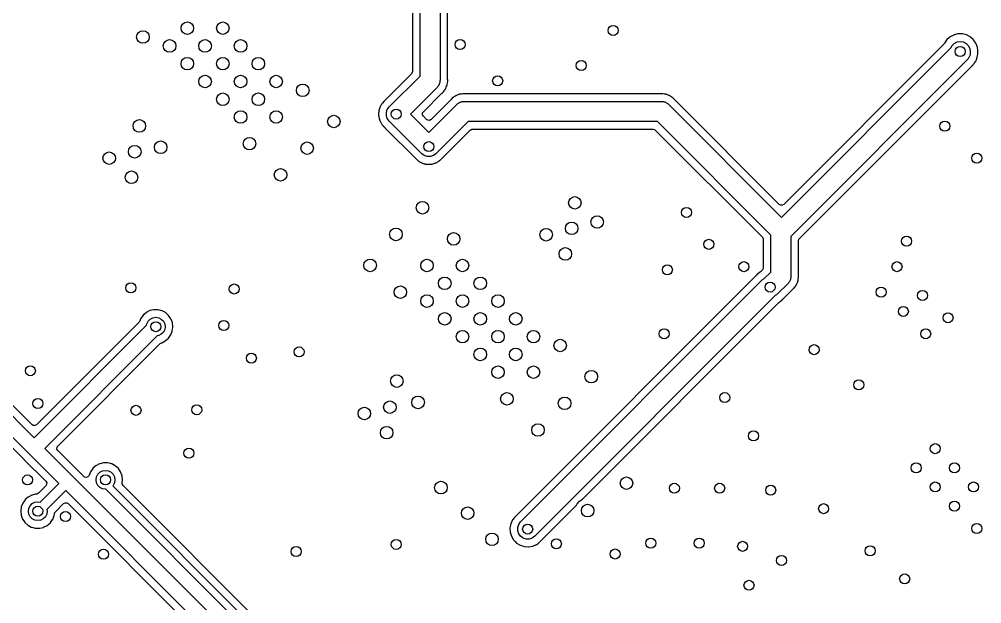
# Model space of a CAD drawing. Extents: x 4.14 to 8.56, y -5.31 to -1.77.
# Drawn here: x 5.459 to 6.968, y -4.113 to -3.198 of the extents above; entities that cross this region are included whole.
import ezdxf

# ---------------------------------------------------------------- set-up
doc = ezdxf.new("R2010")
doc.units = 0
doc.header["$MEASUREMENT"] = 0
doc.layers.add('BLACK', color=7, linetype='CONTINUOUS')

msp = doc.modelspace()

# ---------------------------------------------------------------- linework, layer by layer
at = {"layer": 'BLACK', "linetype": 'CONTINUOUS'}
for p, q in [((6.11875, -3.04394), (6.11875, -3.293)), ((6.13058, -3.29204), (6.13058, -3.04507)), ((6.07542, -3.05742), (6.07542, -3.27952)), ((6.08725, -3.28648), (6.08725, -3.05047)), ((6.91838, -3.22502), (6.91335, -3.22941)), ((6.92385, -3.2222), (6.91838, -3.22502)), ((6.92405, -3.2221), (6.92385, -3.2222)), ((6.92432, -3.22196), (6.92405, -3.2221)), ((6.92405, -3.2221), (6.92405, -3.2221)), ((6.92487, -3.22183), (6.92432, -3.22196)), ((6.93052, -3.22047), (6.92487, -3.22183)), ((6.93081, -3.2204), (6.93052, -3.22047)), ((6.93052, -3.22047), (6.93052, -3.22047)), ((6.93414, -3.22042), (6.93081, -3.2204)), ((6.93718, -3.22044), (6.93414, -3.22042)), ((6.93748, -3.22044), (6.93718, -3.22044)), ((6.93718, -3.22044), (6.93718, -3.22044)), ((6.94396, -3.22206), (6.93748, -3.22044)), ((6.94986, -3.22519), (6.94396, -3.22206)), ((6.95008, -3.22539), (6.94986, -3.22519)), ((6.95437, -3.22921), (6.95008, -3.22539)), ((6.95008, -3.22539), (6.95008, -3.22539)), ((6.654, -3.50773), (6.91947, -3.24226)), ((6.90839, -3.23661), (6.65751, -3.48749)), ((6.90919, -3.23538), (6.90839, -3.23661)), ((6.90927, -3.23541), (6.90919, -3.23538)), ((6.90941, -3.23515), (6.90927, -3.23541)), ((6.90952, -3.23487), (6.90941, -3.23515)), ((6.91335, -3.22941), (6.90952, -3.23487)), ((6.91947, -3.24226), (6.92126, -3.23874)), ((6.92126, -3.23874), (6.92474, -3.23526)), ((6.92474, -3.23526), (6.92913, -3.23302)), ((6.92913, -3.23302), (6.934, -3.23225)), ((6.934, -3.23225), (6.93887, -3.23302)), ((6.93887, -3.23302), (6.94326, -3.23526)), ((6.94326, -3.23526), (6.94674, -3.23874)), ((6.94674, -3.23874), (6.94898, -3.24313)), ((6.94898, -3.24313), (6.94975, -3.248)), ((6.95484, -3.22963), (6.95437, -3.22921)), ((6.95862, -3.23513), (6.95484, -3.22963)), ((6.96098, -3.24137), (6.95862, -3.23513)), ((6.96158, -3.24633), (6.96098, -3.24137)), ((6.94674, -3.25926), (6.94586, -3.26013)), ((6.9473, -3.25815), (6.94674, -3.25926)), ((6.94803, -3.25715), (6.9473, -3.25815)), ((6.94841, -3.25597), (6.94803, -3.25715)), ((6.94898, -3.25487), (6.94841, -3.25597)), ((6.94917, -3.25364), (6.94898, -3.25487)), ((6.94955, -3.25246), (6.94917, -3.25364)), ((6.94975, -3.25), (6.94955, -3.25122)), ((6.94955, -3.25122), (6.94955, -3.25246)), ((6.94975, -3.248), (6.94975, -3.25)), ((6.95949, -3.26057), (6.96039, -3.25858)), ((6.96039, -3.25858), (6.96051, -3.25831)), ((6.96051, -3.25831), (6.96056, -3.25801)), ((6.96056, -3.25801), (6.9606, -3.25788)), ((6.9606, -3.25788), (6.96077, -3.25732)), ((6.96077, -3.25732), (6.9608, -3.25719)), ((6.9608, -3.25719), (6.96091, -3.25691)), ((6.96091, -3.25691), (6.96123, -3.25444)), ((6.96123, -3.25444), (6.96127, -3.25419)), ((6.96127, -3.25419), (6.96167, -3.25204)), ((6.96158, -3.24904), (6.96158, -3.24633)), ((6.96159, -3.24933), (6.96158, -3.24904)), ((6.96173, -3.25174), (6.96159, -3.24933)), ((6.96167, -3.25204), (6.96173, -3.25174)), ((6.94514, -3.26114), (6.66875, -3.53752)), ((6.68203, -3.54097), (6.9527, -3.2703)), ((6.94586, -3.26013), (6.94514, -3.26114)), ((6.9527, -3.2703), (6.95295, -3.27007)), ((6.95295, -3.27007), (6.95442, -3.26879)), ((6.95442, -3.26879), (6.95465, -3.26859)), ((6.95465, -3.26859), (6.95607, -3.26656)), ((6.95607, -3.26656), (6.95623, -3.26635)), ((6.95623, -3.26635), (6.95758, -3.26463)), ((6.95758, -3.26463), (6.95776, -3.26439)), ((6.95758, -3.26463), (6.95758, -3.26463)), ((6.95776, -3.26439), (6.95789, -3.26412)), ((6.95789, -3.26412), (6.95796, -3.264)), ((6.95796, -3.264), (6.95825, -3.26349)), ((6.95825, -3.26349), (6.95831, -3.26337)), ((6.95831, -3.26337), (6.95848, -3.26313)), ((6.95848, -3.26313), (6.95939, -3.26081)), ((6.95939, -3.26081), (6.95949, -3.26057)), ((6.07397, -3.28303), (6.03075, -3.32625)), ((6.03886, -3.33486), (6.08725, -3.28648)), ((6.07463, -3.2822), (6.07397, -3.28303)), ((6.07542, -3.27952), (6.07463, -3.2822)), ((6.11414, -3.30414), (6.07227, -3.346)), ((6.11486, -3.30313), (6.11414, -3.30414)), ((6.11574, -3.30226), (6.11486, -3.30313)), ((6.1163, -3.30115), (6.11574, -3.30226)), ((6.11703, -3.30015), (6.1163, -3.30115)), ((6.11741, -3.29897), (6.11703, -3.30015)), ((6.11798, -3.29787), (6.11741, -3.29897)), ((6.11817, -3.29664), (6.11798, -3.29787)), ((6.11855, -3.29546), (6.11817, -3.29664)), ((6.11875, -3.293), (6.11855, -3.29422)), ((6.11855, -3.29422), (6.11855, -3.29546)), ((6.12759, -3.30585), (6.12839, -3.30381)), ((6.12839, -3.30381), (6.12849, -3.30357)), ((6.12849, -3.30357), (6.12939, -3.30158)), ((6.12939, -3.30158), (6.12951, -3.30131)), ((6.12939, -3.30158), (6.12939, -3.30158)), ((6.12951, -3.30131), (6.12956, -3.30101)), ((6.12956, -3.30101), (6.1296, -3.30089)), ((6.1296, -3.30089), (6.12977, -3.30032)), ((6.12977, -3.30032), (6.1298, -3.30019)), ((6.1298, -3.30019), (6.12991, -3.29991)), ((6.12991, -3.29991), (6.13023, -3.29744)), ((6.13023, -3.29744), (6.13027, -3.29719)), ((6.13027, -3.29719), (6.13067, -3.29504)), ((6.13059, -3.29233), (6.13058, -3.29204)), ((6.13073, -3.29474), (6.13059, -3.29233)), ((6.13067, -3.29504), (6.13073, -3.29474)), ((6.09251, -3.34249), (6.1217, -3.3133)), ((6.1217, -3.3133), (6.12195, -3.31307)), ((6.12195, -3.31307), (6.12342, -3.31179)), ((6.12342, -3.31179), (6.12365, -3.31159)), ((6.12365, -3.31159), (6.12382, -3.31134)), ((6.12382, -3.31134), (6.12507, -3.30956)), ((6.12382, -3.31134), (6.12382, -3.31134)), ((6.12507, -3.30956), (6.12523, -3.30935)), ((6.12523, -3.30935), (6.12658, -3.30763)), ((6.12658, -3.30763), (6.12676, -3.30739)), ((6.12676, -3.30739), (6.12689, -3.30712)), ((6.12689, -3.30712), (6.12696, -3.307)), ((6.12696, -3.307), (6.12725, -3.30649)), ((6.12725, -3.30649), (6.12731, -3.30637)), ((6.12731, -3.30637), (6.12748, -3.30613)), ((6.12748, -3.30613), (6.12759, -3.30585)), ((6.12759, -3.30585), (6.12759, -3.30585)), ((6.13989, -3.3196), (6.13968, -3.31975)), ((6.14162, -3.31827), (6.13989, -3.3196)), ((6.14186, -3.31809), (6.14162, -3.31827)), ((6.14162, -3.31827), (6.14162, -3.31827)), ((6.14213, -3.31797), (6.14186, -3.31809)), ((6.14225, -3.3179), (6.14213, -3.31797)), ((6.14276, -3.31761), (6.14225, -3.3179)), ((6.14288, -3.31755), (6.14276, -3.31761)), ((6.14313, -3.31738), (6.14288, -3.31755)), ((6.14528, -3.31657), (6.14313, -3.31738)), ((6.14545, -3.3165), (6.14528, -3.31657)), ((6.14569, -3.3164), (6.14545, -3.3165)), ((6.1477, -3.31552), (6.14569, -3.3164)), ((6.14797, -3.3154), (6.1477, -3.31552)), ((6.1477, -3.31552), (6.1477, -3.31552)), ((6.14827, -3.31535), (6.14797, -3.3154)), ((6.14839, -3.31531), (6.14827, -3.31535)), ((6.14896, -3.31516), (6.14839, -3.31531)), ((6.14909, -3.31513), (6.14896, -3.31516)), ((6.14937, -3.31502), (6.14909, -3.31513)), ((6.15025, -3.31491), (6.14937, -3.31502)), ((6.15184, -3.31472), (6.15025, -3.31491)), ((6.1521, -3.31468), (6.15184, -3.31472)), ((6.15425, -3.31431), (6.1521, -3.31468)), ((6.15455, -3.31426), (6.15425, -3.31431)), ((6.15425, -3.31431), (6.15425, -3.31431)), ((6.15679, -3.31441), (6.15455, -3.31426)), ((6.15713, -3.31442), (6.15679, -3.31441)), ((6.46504, -3.31442), (6.15713, -3.31442)), ((6.46533, -3.31441), (6.46504, -3.31442)), ((6.46745, -3.31429), (6.46533, -3.31441)), ((6.46774, -3.31427), (6.46745, -3.31429)), ((6.46745, -3.31429), (6.46745, -3.31429)), ((6.46804, -3.31433), (6.46774, -3.31427)), ((6.47019, -3.31473), (6.46804, -3.31433)), ((6.47044, -3.31477), (6.47019, -3.31473)), ((6.47115, -3.31486), (6.47044, -3.31477)), ((6.47291, -3.31509), (6.47115, -3.31486)), ((6.47319, -3.3152), (6.47291, -3.31509)), ((6.47332, -3.31523), (6.47319, -3.3152)), ((6.47388, -3.3154), (6.47332, -3.31523)), ((6.47401, -3.31544), (6.47388, -3.3154)), ((6.47431, -3.31549), (6.47401, -3.31544)), ((6.47633, -3.3164), (6.47431, -3.31549)), ((6.47657, -3.31651), (6.47633, -3.3164)), ((6.47681, -3.31661), (6.47657, -3.31651)), ((6.47913, -3.31752), (6.47681, -3.31661)), ((6.47937, -3.31769), (6.47913, -3.31752)), ((6.47949, -3.31775), (6.47937, -3.31769)), ((6.48, -3.31804), (6.47949, -3.31775)), ((6.48012, -3.31811), (6.48, -3.31804)), ((6.48039, -3.31824), (6.48012, -3.31811)), ((6.48063, -3.31842), (6.48039, -3.31824)), ((6.48235, -3.31977), (6.48063, -3.31842)), ((6.48063, -3.31842), (6.48063, -3.31842)), ((6.02474, -3.33444), (6.0243, -3.33583)), ((6.02541, -3.33333), (6.02474, -3.33444)), ((6.02571, -3.33278), (6.02541, -3.33333)), ((6.02624, -3.33161), (6.02571, -3.33278)), ((6.02642, -3.33137), (6.02624, -3.33161)), ((6.02714, -3.33046), (6.02642, -3.33137)), ((6.02642, -3.33137), (6.02642, -3.33137)), ((6.02746, -3.32999), (6.02714, -3.33046)), ((6.02807, -3.329), (6.02746, -3.32999)), ((6.02823, -3.32874), (6.02807, -3.329)), ((6.02807, -3.329), (6.02807, -3.329)), ((6.03073, -3.32627), (6.02823, -3.32874)), ((6.03075, -3.32625), (6.03073, -3.32627)), ((6.101, -3.37473), (6.14486, -3.33086)), ((6.13582, -3.32318), (6.10451, -3.35449)), ((6.13602, -3.32297), (6.13582, -3.32318)), ((6.13763, -3.32116), (6.13602, -3.32297)), ((6.13968, -3.31975), (6.13763, -3.32116)), ((6.14486, -3.33086), (6.14587, -3.33014)), ((6.14587, -3.33014), (6.14674, -3.32926)), ((6.14674, -3.32926), (6.14785, -3.3287)), ((6.14785, -3.3287), (6.14885, -3.32797)), ((6.14885, -3.32797), (6.15003, -3.32759)), ((6.15003, -3.32759), (6.15113, -3.32702)), ((6.15113, -3.32702), (6.15236, -3.32683)), ((6.15236, -3.32683), (6.15354, -3.32645)), ((6.15354, -3.32645), (6.15478, -3.32645)), ((6.15478, -3.32645), (6.156, -3.32625)), ((6.156, -3.32625), (6.466, -3.32625)), ((6.466, -3.32625), (6.46722, -3.32645)), ((6.46722, -3.32645), (6.46846, -3.32645)), ((6.46846, -3.32645), (6.46964, -3.32683)), ((6.46964, -3.32683), (6.47087, -3.32702)), ((6.47087, -3.32702), (6.47197, -3.32759)), ((6.47197, -3.32759), (6.47315, -3.32797)), ((6.47315, -3.32797), (6.47415, -3.3287)), ((6.47415, -3.3287), (6.47526, -3.32926)), ((6.47526, -3.32926), (6.47613, -3.33014)), ((6.47613, -3.33014), (6.47714, -3.33086)), ((6.47714, -3.33086), (6.654, -3.50773)), ((6.48256, -3.31993), (6.48235, -3.31977)), ((6.48459, -3.32135), (6.48256, -3.31993)), ((6.48479, -3.32158), (6.48459, -3.32135)), ((6.48607, -3.32305), (6.48479, -3.32158)), ((6.4863, -3.3233), (6.48607, -3.32305)), ((6.65049, -3.48749), (6.4863, -3.3233)), ((6.02228, -3.34705), (6.02226, -3.34745)), ((6.02226, -3.34745), (6.02231, -3.34775)), ((6.02254, -3.34282), (6.02227, -3.34426)), ((6.02227, -3.34426), (6.02229, -3.34455)), ((6.02234, -3.34617), (6.02228, -3.34705)), ((6.02229, -3.34455), (6.02235, -3.34554)), ((6.02231, -3.34775), (6.02231, -3.34775)), ((6.02231, -3.34775), (6.02251, -3.34889)), ((6.02235, -3.34554), (6.02234, -3.34617)), ((6.02251, -3.34889), (6.02257, -3.34946)), ((6.02261, -3.34225), (6.02254, -3.34282)), ((6.02257, -3.34946), (6.02266, -3.35092)), ((6.02269, -3.34109), (6.02261, -3.34225)), ((6.02271, -3.34079), (6.02269, -3.34109)), ((6.02269, -3.34109), (6.02269, -3.34109)), ((6.0231, -3.33957), (6.02271, -3.34079)), ((6.02325, -3.33896), (6.0231, -3.33957)), ((6.02344, -3.33799), (6.02325, -3.33896)), ((6.02349, -3.33769), (6.02344, -3.33799)), ((6.02409, -3.33636), (6.02349, -3.33769)), ((6.0243, -3.33583), (6.02409, -3.33636)), ((6.03445, -3.34354), (6.03597, -3.33885)), ((6.03445, -3.34846), (6.03445, -3.34354)), ((6.03597, -3.35315), (6.03445, -3.34846)), ((6.03597, -3.33885), (6.03886, -3.33486)), ((6.07227, -3.346), (6.101, -3.37473)), ((6.09117, -3.34705), (6.09137, -3.34427)), ((6.09251, -3.34951), (6.09117, -3.34705)), ((6.09137, -3.34427), (6.09251, -3.34249)), ((6.09749, -3.35449), (6.09251, -3.34951)), ((6.02266, -3.35092), (6.02304, -3.35215)), ((6.02304, -3.35215), (6.02318, -3.35276)), ((6.02318, -3.35276), (6.0234, -3.35403)), ((6.0234, -3.35403), (6.02399, -3.35537)), ((6.02399, -3.35537), (6.02419, -3.3559)), ((6.02419, -3.3559), (6.02462, -3.3573)), ((6.02462, -3.3573), (6.02477, -3.35756)), ((6.02477, -3.35756), (6.02528, -3.35841)), ((6.02528, -3.35841), (6.02557, -3.35896)), ((6.02557, -3.35896), (6.02609, -3.36014)), ((6.02609, -3.36014), (6.02627, -3.36038)), ((6.02627, -3.36038), (6.02627, -3.36038)), ((6.02627, -3.36038), (6.02698, -3.3613)), ((6.02698, -3.3613), (6.0273, -3.36177)), ((6.0273, -3.36177), (6.02805, -3.36303)), ((6.02805, -3.36303), (6.02826, -3.36324)), ((6.02826, -3.36324), (6.02826, -3.36324)), ((6.02826, -3.36324), (6.02874, -3.36373)), ((6.02874, -3.36373), (6.02915, -3.36414)), ((6.02915, -3.36414), (6.02918, -3.36418)), ((6.02918, -3.36418), (6.02921, -3.36422)), ((6.02921, -3.36422), (6.03025, -3.36525)), ((6.03886, -3.35714), (6.03597, -3.35315)), ((6.08986, -3.40814), (6.03886, -3.35714)), ((6.09927, -3.35563), (6.09749, -3.35449)), ((6.10205, -3.35583), (6.09927, -3.35563)), ((6.10451, -3.35449), (6.10205, -3.35583)), ((6.16252, -3.35775), (6.11214, -3.40814)), ((6.45948, -3.35775), (6.16252, -3.35775)), ((6.63725, -3.53552), (6.45948, -3.35775)), ((6.03025, -3.36525), (6.03027, -3.36527)), ((6.03027, -3.36527), (6.03274, -3.36777)), ((6.03274, -3.36777), (6.0328, -3.3678)), ((6.0328, -3.3678), (6.03285, -3.36785)), ((6.03285, -3.36785), (6.08125, -3.41625)), ((6.12285, -3.41415), (6.16597, -3.37103)), ((6.16597, -3.37103), (6.16842, -3.36969)), ((6.16842, -3.36969), (6.16948, -3.36958)), ((6.16948, -3.36958), (6.45252, -3.36958)), ((6.45252, -3.36958), (6.4552, -3.37037)), ((6.4552, -3.37037), (6.45603, -3.37103)), ((6.45603, -3.37103), (6.62397, -3.53897)), ((6.09385, -3.41103), (6.08986, -3.40814)), ((6.11214, -3.40814), (6.10815, -3.41103)), ((6.08125, -3.41625), (6.08127, -3.41627)), ((6.08127, -3.41627), (6.08374, -3.41877)), ((6.08374, -3.41877), (6.084, -3.41893)), ((6.084, -3.41893), (6.08499, -3.41954)), ((6.08499, -3.41954), (6.08546, -3.41986)), ((6.08546, -3.41986), (6.08637, -3.42058)), ((6.08637, -3.42058), (6.08637, -3.42058)), ((6.08637, -3.42058), (6.08661, -3.42076)), ((6.08661, -3.42076), (6.08778, -3.42129)), ((6.08778, -3.42129), (6.08833, -3.42159)), ((6.08833, -3.42159), (6.08944, -3.42226)), ((6.08944, -3.42226), (6.09083, -3.4227)), ((6.09083, -3.4227), (6.09136, -3.42291)), ((6.09136, -3.42291), (6.09242, -3.42339)), ((6.09242, -3.42339), (6.09242, -3.42339)), ((6.09242, -3.42339), (6.09269, -3.42351)), ((6.09269, -3.42351), (6.09343, -3.42365)), ((6.09343, -3.42365), (6.09396, -3.42375)), ((6.09854, -3.41255), (6.09385, -3.41103)), ((6.09396, -3.42375), (6.09457, -3.4239)), ((6.09457, -3.4239), (6.09551, -3.4242)), ((6.09551, -3.4242), (6.09551, -3.4242)), ((6.09551, -3.4242), (6.09579, -3.42429)), ((6.09579, -3.42429), (6.09609, -3.42431)), ((6.09609, -3.42431), (6.09609, -3.42431)), ((6.09609, -3.42431), (6.09725, -3.42439)), ((6.09725, -3.42439), (6.09782, -3.42446)), ((6.09782, -3.42446), (6.09896, -3.42467)), ((6.10346, -3.41255), (6.09854, -3.41255)), ((6.09896, -3.42467), (6.09896, -3.42467)), ((6.09896, -3.42467), (6.09926, -3.42473)), ((6.09926, -3.42473), (6.09955, -3.42471)), ((6.09955, -3.42471), (6.09996, -3.42469)), ((6.09996, -3.42469), (6.10054, -3.42465)), ((6.10054, -3.42465), (6.10117, -3.42466)), ((6.10117, -3.42466), (6.10216, -3.42472)), ((6.10216, -3.42472), (6.10216, -3.42472)), ((6.10216, -3.42472), (6.10245, -3.42474)), ((6.10245, -3.42474), (6.10275, -3.42469)), ((6.10275, -3.42469), (6.10389, -3.42449)), ((6.10275, -3.42469), (6.10275, -3.42469)), ((6.10815, -3.41103), (6.10346, -3.41255)), ((6.10389, -3.42449), (6.10446, -3.42443)), ((6.10446, -3.42443), (6.10562, -3.42436)), ((6.10562, -3.42436), (6.10592, -3.42434)), ((6.10562, -3.42436), (6.10562, -3.42436)), ((6.10592, -3.42434), (6.10715, -3.42396)), ((6.10715, -3.42396), (6.10776, -3.42382)), ((6.10776, -3.42382), (6.10903, -3.4236)), ((6.10903, -3.4236), (6.11037, -3.42301)), ((6.11037, -3.42301), (6.1109, -3.42281)), ((6.1109, -3.42281), (6.11201, -3.42247)), ((6.11201, -3.42247), (6.1123, -3.42238)), ((6.11201, -3.42247), (6.11201, -3.42247)), ((6.1123, -3.42238), (6.11341, -3.42172)), ((6.11341, -3.42172), (6.11396, -3.42143)), ((6.11396, -3.42143), (6.11514, -3.42091)), ((6.11514, -3.42091), (6.11538, -3.42073)), ((6.11538, -3.42073), (6.1163, -3.42002)), ((6.11538, -3.42073), (6.11538, -3.42073)), ((6.1163, -3.42002), (6.11677, -3.4197)), ((6.11677, -3.4197), (6.11803, -3.41895)), ((6.11803, -3.41895), (6.11824, -3.41874)), ((6.11824, -3.41874), (6.11873, -3.41826)), ((6.11824, -3.41874), (6.11824, -3.41874)), ((6.11873, -3.41826), (6.11914, -3.41785)), ((6.11914, -3.41785), (6.11918, -3.41782)), ((6.11918, -3.41782), (6.11922, -3.41779)), ((6.11922, -3.41779), (6.12025, -3.41675)), ((6.12025, -3.41675), (6.12027, -3.41673)), ((6.12027, -3.41673), (6.12265, -3.41438)), ((6.12265, -3.41438), (6.12277, -3.41426)), ((6.12265, -3.41438), (6.12265, -3.41438)), ((6.12277, -3.41426), (6.1228, -3.4142)), ((6.1228, -3.4142), (6.12285, -3.41415)), ((6.65227, -3.48863), (6.65049, -3.48749)), ((6.65505, -3.48883), (6.65227, -3.48863)), ((6.65751, -3.48749), (6.65505, -3.48883)), ((6.62397, -3.53897), (6.62531, -3.54142)), ((6.62531, -3.54142), (6.62542, -3.54248)), ((6.62542, -3.54248), (6.62542, -3.58652)), ((6.63725, -3.59348), (6.63725, -3.53552)), ((6.66875, -3.53752), (6.66875, -3.6)), ((6.68058, -3.54448), (6.68137, -3.5418)), ((6.68058, -3.59904), (6.68058, -3.54448)), ((6.68137, -3.5418), (6.68192, -3.54111)), ((6.68192, -3.54111), (6.68203, -3.54097)), ((6.62397, -3.59003), (6.62131, -3.59269)), ((6.62463, -3.5892), (6.62397, -3.59003)), ((6.62542, -3.58652), (6.62463, -3.5892)), ((6.61482, -3.59818), (6.23532, -3.97768)), ((6.24486, -3.98486), (6.62386, -3.60586)), ((6.61502, -3.59797), (6.61482, -3.59818)), ((6.61643, -3.59638), (6.61502, -3.59797)), ((6.61663, -3.59616), (6.61643, -3.59638)), ((6.61868, -3.59475), (6.61663, -3.59616)), ((6.61889, -3.5946), (6.61868, -3.59475)), ((6.62082, -3.59311), (6.61889, -3.5946)), ((6.62131, -3.59269), (6.62082, -3.59311)), ((6.62386, -3.60586), (6.62487, -3.60514)), ((6.62487, -3.60514), (6.62574, -3.60426)), ((6.62574, -3.60426), (6.62685, -3.6037)), ((6.62685, -3.6037), (6.62752, -3.60321)), ((6.62752, -3.60321), (6.63725, -3.59348)), ((6.66741, -3.60597), (6.66703, -3.60715)), ((6.66798, -3.60487), (6.66741, -3.60597)), ((6.66817, -3.60364), (6.66798, -3.60487)), ((6.66855, -3.60246), (6.66817, -3.60364)), ((6.66875, -3.6), (6.66855, -3.60122)), ((6.66855, -3.60122), (6.66855, -3.60246)), ((6.67991, -3.60691), (6.68023, -3.60444)), ((6.68023, -3.60444), (6.68027, -3.60419)), ((6.68027, -3.60419), (6.68066, -3.60209)), ((6.68059, -3.59933), (6.68058, -3.59904)), ((6.6807, -3.60136), (6.68059, -3.59933)), ((6.68066, -3.60209), (6.68073, -3.60174)), ((6.68073, -3.60174), (6.6807, -3.60136)), ((5.24635, -3.61665), (5.4825, -3.8528)), ((5.47899, -3.83256), (5.25604, -3.60961)), ((6.66414, -3.61114), (6.64714, -3.62814)), ((6.65618, -3.63582), (6.6717, -3.6203)), ((6.66486, -3.61013), (6.66414, -3.61114)), ((6.66574, -3.60926), (6.66486, -3.61013)), ((6.6663, -3.60815), (6.66574, -3.60926)), ((6.66703, -3.60715), (6.6663, -3.60815)), ((6.6717, -3.6203), (6.67195, -3.62007)), ((6.67195, -3.62007), (6.67342, -3.61879)), ((6.67342, -3.61879), (6.67365, -3.61859)), ((6.67365, -3.61859), (6.67382, -3.61834)), ((6.67382, -3.61834), (6.67507, -3.61656)), ((6.67382, -3.61834), (6.67382, -3.61834)), ((6.67507, -3.61656), (6.67523, -3.61635)), ((6.67523, -3.61635), (6.67658, -3.61463)), ((6.67658, -3.61463), (6.67676, -3.61439)), ((6.67658, -3.61463), (6.67658, -3.61463)), ((6.67676, -3.61439), (6.67689, -3.61412)), ((6.67689, -3.61412), (6.67696, -3.614)), ((6.67696, -3.614), (6.67725, -3.61349)), ((6.67725, -3.61349), (6.67731, -3.61337)), ((6.67731, -3.61337), (6.67748, -3.61313)), ((6.67748, -3.61313), (6.67839, -3.61081)), ((6.67839, -3.61081), (6.67849, -3.61057)), ((6.67849, -3.61057), (6.67939, -3.60858)), ((6.67939, -3.60858), (6.67951, -3.60831)), ((6.67939, -3.60858), (6.67939, -3.60858)), ((6.67951, -3.60831), (6.67956, -3.60801)), ((6.67956, -3.60801), (6.6796, -3.60788)), ((6.6796, -3.60788), (6.67977, -3.60732)), ((6.67977, -3.60732), (6.6798, -3.60719)), ((6.6798, -3.60719), (6.67991, -3.60691)), ((6.64348, -3.63079), (6.26714, -4.00714)), ((6.64415, -3.6303), (6.64348, -3.63079)), ((6.64526, -3.62974), (6.64415, -3.6303)), ((6.64613, -3.62886), (6.64526, -3.62974)), ((6.64714, -3.62814), (6.64613, -3.62886)), ((6.65437, -3.63784), (6.65598, -3.63603)), ((6.65598, -3.63603), (6.65618, -3.63582)), ((5.22966, -3.65009), (5.46517, -3.88561)), ((5.52093, -3.92463), (5.23311, -3.63681)), ((6.34198, -3.94903), (6.64969, -3.64131)), ((6.64969, -3.64131), (6.65018, -3.64089)), ((6.65018, -3.64089), (6.65211, -3.6394)), ((6.65211, -3.6394), (6.65232, -3.63925)), ((6.65232, -3.63925), (6.65413, -3.63801)), ((6.65413, -3.63801), (6.65437, -3.63784)), ((6.65413, -3.63801), (6.65413, -3.63801)), ((5.64928, -3.66662), (5.64796, -3.67002)), ((5.64939, -3.66634), (5.64928, -3.66662)), ((5.65309, -3.66107), (5.64939, -3.66634)), ((5.65332, -3.66088), (5.65309, -3.66107)), ((5.65772, -3.65704), (5.65332, -3.66088)), ((5.65332, -3.66088), (5.65332, -3.66088)), ((5.65794, -3.65684), (5.65772, -3.65704)), ((5.65772, -3.65704), (5.65772, -3.65704)), ((5.66366, -3.65389), (5.65794, -3.65684)), ((5.66395, -3.65382), (5.66366, -3.65389)), ((5.66963, -3.65246), (5.66395, -3.65382)), ((5.66395, -3.65382), (5.66395, -3.65382)), ((5.66432, -3.66706), (5.66844, -3.66496)), ((5.66844, -3.66496), (5.673, -3.66424)), ((5.66992, -3.65239), (5.66963, -3.65246)), ((5.66963, -3.65246), (5.66963, -3.65246)), ((5.67338, -3.65241), (5.66992, -3.65239)), ((5.673, -3.66424), (5.67756, -3.66496)), ((5.67606, -3.65242), (5.67338, -3.65241)), ((5.67636, -3.65242), (5.67606, -3.65242)), ((5.67606, -3.65242), (5.67606, -3.65242)), ((5.67665, -3.65249), (5.67636, -3.65242)), ((5.68059, -3.65348), (5.67665, -3.65249)), ((5.67665, -3.65249), (5.67665, -3.65249)), ((5.67756, -3.66496), (5.68168, -3.66706)), ((5.6826, -3.65399), (5.68059, -3.65348)), ((5.68286, -3.65413), (5.6826, -3.65399)), ((5.68803, -3.65686), (5.68286, -3.65413)), ((5.68286, -3.65413), (5.68286, -3.65413)), ((5.68829, -3.657), (5.68803, -3.65686)), ((5.6931, -3.66128), (5.68829, -3.657)), ((5.69674, -3.66659), (5.6931, -3.66128)), ((5.69902, -3.67261), (5.69674, -3.66659)), ((5.4825, -3.8528), (5.6586, -3.6767)), ((5.64684, -3.67172), (5.48601, -3.83256)), ((5.64796, -3.67002), (5.64684, -3.67172)), ((5.6586, -3.6767), (5.65896, -3.67444)), ((5.65896, -3.67444), (5.66106, -3.67032)), ((5.66106, -3.67032), (5.66432, -3.66706)), ((5.68168, -3.66706), (5.68494, -3.67032)), ((5.68494, -3.67032), (5.68704, -3.67444)), ((5.68704, -3.67444), (5.68776, -3.679)), ((5.68776, -3.679), (5.68704, -3.68356)), ((5.69888, -3.68593), (5.69978, -3.67956)), ((5.69979, -3.679), (5.69902, -3.67261)), ((5.69978, -3.67956), (5.69979, -3.679)), ((5.6753, -3.6934), (5.4992, -3.8695)), ((5.67756, -3.69304), (5.6753, -3.6934)), ((5.68168, -3.69094), (5.67756, -3.69304)), ((5.68494, -3.68768), (5.68168, -3.69094)), ((5.68704, -3.68356), (5.68494, -3.68768)), ((5.69272, -3.69713), (5.69412, -3.69519)), ((5.69412, -3.69519), (5.6963, -3.69215)), ((5.6963, -3.69215), (5.69648, -3.69191)), ((5.6963, -3.69215), (5.6963, -3.69215)), ((5.69648, -3.69191), (5.69888, -3.68593)), ((5.51944, -3.86599), (5.68003, -3.70541)), ((5.68003, -3.70541), (5.68183, -3.70426)), ((5.68183, -3.70426), (5.68207, -3.70421)), ((5.68207, -3.70421), (5.68234, -3.70407)), ((5.68234, -3.70407), (5.68492, -3.70277)), ((5.68234, -3.70407), (5.68234, -3.70407)), ((5.68492, -3.70277), (5.68783, -3.70131)), ((5.68783, -3.70131), (5.69103, -3.69857)), ((5.69103, -3.69857), (5.69249, -3.69733)), ((5.69249, -3.69733), (5.69272, -3.69713)), ((5.69249, -3.69733), (5.69249, -3.69733)), ((5.48077, -3.8337), (5.47899, -3.83256)), ((5.48601, -3.83256), (5.48355, -3.8339)), ((5.48355, -3.8339), (5.48077, -3.8337)), ((5.4992, -3.8695), (5.8823, -4.2526)), ((5.5181, -3.87055), (5.5183, -3.86777)), ((5.51944, -3.87301), (5.5181, -3.87055)), ((5.5183, -3.86777), (5.51944, -3.86599)), ((5.56018, -3.91374), (5.51944, -3.87301)), ((5.46517, -3.88561), (5.46546, -3.88593)), ((5.46546, -3.88593), (5.46554, -3.88601)), ((5.46554, -3.88601), (5.46573, -3.88627)), ((5.46573, -3.88627), (5.46599, -3.88646)), ((5.46599, -3.88646), (5.46607, -3.88654)), ((5.46607, -3.88654), (5.46639, -3.88683)), ((5.46639, -3.88683), (5.50069, -3.92112)), ((5.59083, -3.8923), (5.58515, -3.89366)), ((5.59112, -3.89223), (5.59083, -3.8923)), ((5.59083, -3.8923), (5.59083, -3.8923)), ((5.59458, -3.89225), (5.59112, -3.89223)), ((5.59726, -3.89226), (5.59458, -3.89225)), ((5.59756, -3.89226), (5.59726, -3.89226)), ((5.59726, -3.89226), (5.59726, -3.89226)), ((5.59785, -3.89233), (5.59756, -3.89226)), ((5.60179, -3.89332), (5.59785, -3.89233)), ((5.59785, -3.89233), (5.59785, -3.89233)), ((5.57048, -3.90646), (5.56831, -3.91204)), ((5.57059, -3.90618), (5.57048, -3.90646)), ((5.57429, -3.90091), (5.57059, -3.90618)), ((5.57452, -3.90072), (5.57429, -3.90091)), ((5.57892, -3.89688), (5.57452, -3.90072)), ((5.57452, -3.90072), (5.57452, -3.90072)), ((5.57914, -3.89668), (5.57892, -3.89688)), ((5.57892, -3.89688), (5.57892, -3.89688)), ((5.58486, -3.89373), (5.57914, -3.89668)), ((5.58226, -3.91016), (5.58552, -3.9069)), ((5.58515, -3.89366), (5.58486, -3.89373)), ((5.58515, -3.89366), (5.58515, -3.89366)), ((5.58552, -3.9069), (5.58964, -3.9048)), ((5.58964, -3.9048), (5.5942, -3.90408)), ((5.5942, -3.90408), (5.59876, -3.9048)), ((5.59876, -3.9048), (5.60288, -3.9069)), ((5.6038, -3.89383), (5.60179, -3.89332)), ((5.60288, -3.9069), (5.60614, -3.91016)), ((5.60406, -3.89397), (5.6038, -3.89383)), ((5.60922, -3.8967), (5.60406, -3.89397)), ((5.60406, -3.89397), (5.60406, -3.89397)), ((5.60949, -3.89684), (5.60922, -3.8967)), ((5.61429, -3.90112), (5.60949, -3.89684)), ((5.61794, -3.90643), (5.61429, -3.90112)), ((5.62022, -3.91245), (5.61794, -3.90643)), ((5.50069, -3.92112), (5.50203, -3.92358)), ((5.56124, -3.91455), (5.56018, -3.91374)), ((5.56397, -3.91519), (5.56124, -3.91455)), ((5.5666, -3.91425), (5.56397, -3.91519)), ((5.56831, -3.91204), (5.5666, -3.91425)), ((5.57944, -3.91884), (5.58016, -3.91428)), ((5.58016, -3.9234), (5.57944, -3.91884)), ((5.58016, -3.91428), (5.58226, -3.91016)), ((5.60614, -3.91016), (5.60824, -3.91428)), ((5.60824, -3.91428), (5.60896, -3.91884)), ((5.60896, -3.91884), (5.60824, -3.9234)), ((5.62099, -3.91884), (5.62022, -3.91245)), ((5.62043, -3.92326), (5.62096, -3.91956)), ((5.62096, -3.91956), (5.62098, -3.9194)), ((5.62098, -3.9194), (5.62099, -3.91884)), ((5.50069, -3.92814), (5.48889, -3.93994)), ((5.49173, -3.95383), (5.52093, -3.92463)), ((5.50183, -3.92636), (5.50069, -3.92814)), ((5.50203, -3.92358), (5.50183, -3.92636)), ((5.53206, -3.93577), (5.50236, -3.96547)), ((5.8656, -4.2693), (5.53206, -3.93577)), ((5.58226, -3.92752), (5.58016, -3.9234)), ((5.58552, -3.93078), (5.58226, -3.92752)), ((5.58964, -3.93288), (5.58552, -3.93078)), ((5.5942, -3.9336), (5.58964, -3.93288)), ((5.5945, -3.93356), (5.5942, -3.9336)), ((5.90134, -4.2404), (5.5945, -3.93356)), ((5.60614, -3.92752), (5.60565, -3.92801)), ((5.60565, -3.92801), (5.90796, -4.23031)), ((5.60824, -3.9234), (5.60614, -3.92752)), ((5.6205, -3.92501), (5.62043, -3.92326)), ((5.62184, -3.92746), (5.6205, -3.92501)), ((5.91141, -4.21703), (5.62184, -3.92746)), ((5.46809, -3.95007), (5.46439, -3.95534)), ((5.46832, -3.94988), (5.46809, -3.95007)), ((5.47272, -3.94604), (5.46832, -3.94988)), ((5.46832, -3.94988), (5.46832, -3.94988)), ((5.47294, -3.94584), (5.47272, -3.94604)), ((5.47272, -3.94604), (5.47272, -3.94604)), ((5.47866, -3.94289), (5.47294, -3.94584)), ((5.47895, -3.94282), (5.47866, -3.94289)), ((5.48463, -3.94146), (5.47895, -3.94282)), ((5.47895, -3.94282), (5.47895, -3.94282)), ((5.48344, -3.95396), (5.488, -3.95324)), ((5.48492, -3.94139), (5.48463, -3.94146)), ((5.48463, -3.94146), (5.48463, -3.94146)), ((5.48536, -3.94139), (5.48492, -3.94139)), ((5.48644, -3.94128), (5.48536, -3.94139)), ((5.48889, -3.93994), (5.48644, -3.94128)), ((5.488, -3.95324), (5.49173, -3.95383)), ((6.33355, -3.95619), (6.33724, -3.95201)), ((6.33724, -3.95201), (6.34196, -3.94903)), ((6.34196, -3.94903), (6.34198, -3.94903)), ((5.46205, -3.96134), (5.46121, -3.96772)), ((5.46121, -3.96772), (5.46192, -3.97412)), ((5.46439, -3.95534), (5.46205, -3.96134)), ((5.47324, -3.968), (5.47396, -3.96344)), ((5.47396, -3.97256), (5.47324, -3.968)), ((5.47396, -3.96344), (5.47606, -3.95932)), ((5.47606, -3.95932), (5.47932, -3.95606)), ((5.47932, -3.95606), (5.48344, -3.95396)), ((5.50276, -3.968), (5.50204, -3.97256)), ((5.50236, -3.96547), (5.50276, -3.968)), ((5.51575, -3.96881), (5.52855, -3.956)), ((5.52855, -3.956), (5.53101, -3.95467)), ((5.53101, -3.95467), (5.5338, -3.95486)), ((5.5338, -3.95486), (5.53557, -3.956)), ((5.53557, -3.956), (5.81856, -4.239)), ((6.27422, -4.01679), (6.33243, -3.95857)), ((6.33243, -3.95857), (6.33355, -3.95619)), ((5.46192, -3.97412), (5.46202, -3.9744)), ((5.46202, -3.9744), (5.46202, -3.9744)), ((5.46202, -3.9744), (5.46322, -3.97768)), ((5.46322, -3.97768), (5.46413, -3.98016)), ((5.46413, -3.98016), (5.4643, -3.98041)), ((5.4643, -3.98041), (5.4643, -3.98041)), ((5.4643, -3.98041), (5.46755, -3.98526)), ((5.47606, -3.97668), (5.47396, -3.97256)), ((5.47932, -3.97994), (5.47606, -3.97668)), ((5.48344, -3.98204), (5.47932, -3.97994)), ((5.488, -3.98276), (5.48344, -3.98204)), ((5.49256, -3.98204), (5.488, -3.98276)), ((5.49668, -3.97994), (5.49256, -3.98204)), ((5.49994, -3.97668), (5.49668, -3.97994)), ((5.50204, -3.97256), (5.49994, -3.97668)), ((5.50817, -3.9855), (5.5113, -3.98115)), ((5.5113, -3.98115), (5.51148, -3.98091)), ((5.5113, -3.98115), (5.5113, -3.98115)), ((5.51148, -3.98091), (5.51388, -3.97493)), ((5.51388, -3.97493), (5.51435, -3.97162)), ((5.51435, -3.97162), (5.51551, -3.96907)), ((5.51551, -3.96907), (5.51575, -3.96881)), ((6.23224, -3.98161), (6.22949, -3.98769)), ((6.2326, -3.98115), (6.23224, -3.98161)), ((6.23522, -3.9778), (6.2326, -3.98115)), ((6.23532, -3.97768), (6.23522, -3.9778)), ((6.23522, -3.9778), (6.23522, -3.9778)), ((5.46755, -3.98526), (5.46755, -3.98526)), ((5.46755, -3.98526), (5.46772, -3.9855)), ((5.46772, -3.9855), (5.47248, -3.98984)), ((5.47248, -3.98984), (5.47361, -3.99045)), ((5.47361, -3.99045), (5.47788, -3.99277)), ((5.47788, -3.99277), (5.47788, -3.99277)), ((5.47788, -3.99277), (5.47814, -3.99291)), ((5.47814, -3.99291), (5.47843, -3.99298)), ((5.47843, -3.99298), (5.48407, -3.99447)), ((5.48407, -3.99447), (5.48407, -3.99447)), ((5.48407, -3.99447), (5.48436, -3.99454)), ((5.48436, -3.99454), (5.48764, -3.99459)), ((5.48764, -3.99459), (5.4905, -3.99464)), ((5.4905, -3.99464), (5.4905, -3.99464)), ((5.4905, -3.99464), (5.4908, -3.99464)), ((5.4908, -3.99464), (5.49109, -3.99458)), ((5.49109, -3.99458), (5.49678, -3.99327)), ((5.49109, -3.99458), (5.49109, -3.99458)), ((5.49678, -3.99327), (5.49707, -3.99321)), ((5.49707, -3.99321), (5.50283, -3.99031)), ((5.50283, -3.99031), (5.50772, -3.98613)), ((5.50772, -3.98613), (5.50817, -3.9855)), ((6.22949, -3.98769), (6.22827, -3.99426)), ((6.22827, -3.99426), (6.22829, -3.99455)), ((6.22829, -3.99455), (6.22829, -3.99455)), ((6.22829, -3.99455), (6.2283, -3.99464)), ((6.2283, -3.99464), (6.22866, -4.00092)), ((6.24045, -3.99354), (6.24197, -3.98885)), ((6.24045, -3.99846), (6.24045, -3.99354)), ((6.24197, -4.00315), (6.24045, -3.99846)), ((6.24197, -3.98885), (6.24486, -3.98486)), ((6.22866, -4.00092), (6.23062, -4.0073)), ((6.23062, -4.0073), (6.23405, -4.01303)), ((6.23405, -4.01303), (6.23426, -4.01324)), ((6.23426, -4.01324), (6.23426, -4.01324)), ((6.23426, -4.01324), (6.23644, -4.01545)), ((6.24486, -4.00714), (6.24197, -4.00315)), ((6.24885, -4.01003), (6.24486, -4.00714)), ((6.25354, -4.01155), (6.24885, -4.01003)), ((6.25846, -4.01155), (6.25354, -4.01155)), ((6.26315, -4.01003), (6.25846, -4.01155)), ((6.26714, -4.00714), (6.26315, -4.01003)), ((6.23644, -4.01545), (6.23874, -4.01777)), ((6.23874, -4.01777), (6.24444, -4.02126)), ((6.24444, -4.02126), (6.24783, -4.02234)), ((6.24783, -4.02234), (6.25051, -4.0232)), ((6.25051, -4.0232), (6.25051, -4.0232)), ((6.25051, -4.0232), (6.25079, -4.02329)), ((6.25079, -4.02329), (6.25109, -4.02331)), ((6.25109, -4.02331), (6.25109, -4.02331)), ((6.25109, -4.02331), (6.25716, -4.02372)), ((6.25716, -4.02372), (6.25716, -4.02372)), ((6.25716, -4.02372), (6.25745, -4.02374)), ((6.25745, -4.02374), (6.25775, -4.02369)), ((6.25775, -4.02369), (6.26374, -4.02265)), ((6.25775, -4.02369), (6.25775, -4.02369)), ((6.26374, -4.02265), (6.26403, -4.0226)), ((6.26403, -4.0226), (6.2643, -4.02248)), ((6.2643, -4.02248), (6.26987, -4.02003)), ((6.2643, -4.02248), (6.2643, -4.02248)), ((6.26987, -4.02003), (6.27014, -4.01991)), ((6.26987, -4.02003), (6.26987, -4.02003)), ((6.27014, -4.01991), (6.27273, -4.01793)), ((6.27273, -4.01793), (6.27409, -4.01689)), ((6.27409, -4.01689), (6.27422, -4.01679))]:
    msp.add_line(p, q, dxfattribs=at)
at = {"layer": 'BLACK'}
for centre, radius in [((5.72246, -3.21146), 0.00984), ((5.77814, -3.21146), 0.00984), ((6.39, -3.215), 0.00787), ((5.65286, -3.22538), 0.00984), ((5.69462, -3.2393), 0.00984), ((5.7503, -3.2393), 0.00984), ((5.80597, -3.2393), 0.00984), ((6.15, -3.237), 0.00787), ((6.934, -3.248), 0.00787), ((5.72246, -3.26714), 0.00984), ((5.77814, -3.26714), 0.00984), ((5.83381, -3.26714), 0.00984), ((6.34, -3.27), 0.00787), ((5.7503, -3.29498), 0.00984), ((5.80597, -3.29498), 0.00984), ((5.86165, -3.29498), 0.00984), ((6.209, -3.294), 0.00787), ((5.90341, -3.3089), 0.00984), ((5.77814, -3.32282), 0.00984), ((5.83381, -3.32282), 0.00984), ((5.80597, -3.35066), 0.00984), ((5.86165, -3.35066), 0.00984), ((5.95213, -3.35762), 0.00984), ((6.05, -3.346), 0.00787), ((5.64729, -3.36458), 0.00984), ((6.91, -3.365), 0.00787), ((5.6807, -3.39798), 0.00984), ((5.81989, -3.39241), 0.00984), ((5.91037, -3.39937), 0.00984), ((6.101, -3.397), 0.00787), ((5.6, -3.415), 0.00984), ((5.64, -3.405), 0.00984), ((6.96, -3.415), 0.00787), ((5.635, -3.445), 0.00984), ((5.86861, -3.44113), 0.00984), ((6.0912, -3.49275), 0.00984), ((6.33, -3.485), 0.00984), ((6.505, -3.5), 0.00787), ((6.325, -3.525), 0.00984), ((6.365, -3.515), 0.00984), ((6.04944, -3.53451), 0.00984), ((6.285, -3.535), 0.00984), ((6.13992, -3.54147), 0.00984), ((6.54, -3.55), 0.00787), ((6.85, -3.545), 0.00787), ((6.315, -3.565), 0.00984), ((6.009, -3.583), 0.00984), ((6.09816, -3.58323), 0.00984), ((6.15384, -3.58323), 0.00984), ((6.475, -3.59), 0.00787), ((6.595, -3.585), 0.00787), ((6.835, -3.585), 0.00787), ((6.126, -3.61107), 0.00984), ((6.18168, -3.61107), 0.00984), ((5.63386, -3.61811), 0.00787), ((5.796, -3.62), 0.00787), ((6.0564, -3.62499), 0.00984), ((6.636, -3.617), 0.00787), ((6.81, -3.625), 0.00787), ((6.09816, -3.63891), 0.00984), ((6.15384, -3.63891), 0.00984), ((6.20952, -3.63891), 0.00984), ((6.875, -3.63), 0.00787), ((6.845, -3.655), 0.00787), ((6.126, -3.66675), 0.00984), ((6.18168, -3.66675), 0.00984), ((6.23736, -3.66675), 0.00984), ((6.915, -3.665), 0.00787), ((5.673, -3.679), 0.00787), ((5.77953, -3.67717), 0.00787), ((6.15384, -3.69459), 0.00984), ((6.20952, -3.69459), 0.00984), ((6.2652, -3.69459), 0.00984), ((6.47, -3.69), 0.00787), ((6.88, -3.69), 0.00787), ((5.89764, -3.7185), 0.00787), ((6.30695, -3.7085), 0.00984), ((6.705, -3.715), 0.00787), ((5.82283, -3.72835), 0.00787), ((6.18168, -3.72242), 0.00984), ((6.23736, -3.72242), 0.00984), ((5.47638, -3.74803), 0.00787), ((6.20952, -3.75026), 0.00984), ((6.2652, -3.75026), 0.00984), ((6.05084, -3.76418), 0.00984), ((6.35567, -3.75722), 0.00984), ((6.775, -3.77), 0.00787), ((6.22344, -3.79202), 0.00984), ((6.565, -3.79), 0.00787), ((5.48819, -3.79921), 0.00787), ((5.642, -3.81), 0.00787), ((5.7372, -3.80906), 0.00787), ((6.04, -3.805), 0.00984), ((6.08424, -3.79759), 0.00984), ((6.31391, -3.79898), 0.00984), ((6, -3.815), 0.00984), ((6.27216, -3.84074), 0.00984), ((6.035, -3.845), 0.00984), ((6.61, -3.85), 0.00787), ((6.895, -3.87), 0.00787), ((5.725, -3.877), 0.00787), ((6.865, -3.9), 0.00787), ((6.925, -3.9), 0.00787), ((5.472, -3.91901), 0.00787), ((5.472, -3.91901), 0.00787), ((5.5942, -3.91884), 0.00787), ((6.12, -3.931), 0.00984), ((6.411, -3.924), 0.00984), ((6.895, -3.93), 0.00787), ((6.955, -3.93), 0.00787), ((6.486, -3.932), 0.00787), ((6.557, -3.932), 0.00787), ((6.637, -3.935), 0.00787), ((6.925, -3.96), 0.00787), ((5.488, -3.968), 0.00787), ((6.162, -3.971), 0.00984), ((6.35, -3.967), 0.00984), ((6.72, -3.964), 0.00787), ((5.5315, -3.97638), 0.00787), ((6.256, -3.996), 0.00787), ((6.96, -3.995), 0.00787), ((6.05, -4.02), 0.00787), ((6.2, -4.012), 0.00984), ((6.301, -4.019), 0.00787), ((6.449, -4.018), 0.00787), ((6.525, -4.018), 0.00787), ((5.591, -4.03543), 0.00787), ((5.893, -4.031), 0.00787), ((6.393, -4.035), 0.00787), ((6.593, -4.023), 0.00787), ((6.793, -4.03), 0.00787), ((6.654, -4.045), 0.00787), ((6.847, -4.074), 0.00787), ((6.603, -4.084), 0.00787)]:
    msp.add_circle(centre, radius, dxfattribs=at)

doc.saveas('drawing.dxf')
